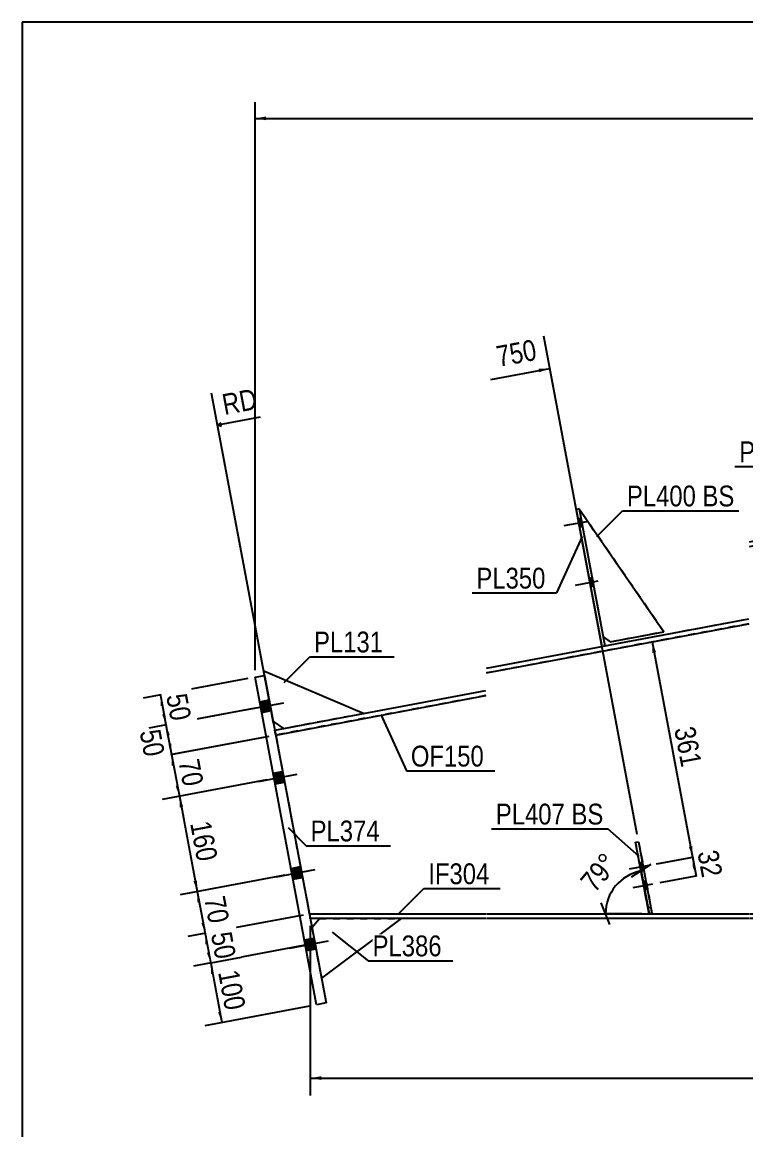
# Model space of a CAD drawing. Header units: millimetres. Extents: x -250 to 153, y -154 to 123.
# Drawn here: x -247.3 to -147.7, y -28.9 to 123.5 of the extents above; entities that cross this region are included whole.
import ezdxf

# ---------------------------------------------------------------- set-up
doc = ezdxf.new("R2010")
doc.units = ezdxf.units.MM
doc.linetypes.add('DXK_LINE_DOT1', pattern=[1.8814, 0.9407, -0.9407])
doc.linetypes.add('DXK_LINE_DOT2', pattern=[3.9198, 1.9599, -1.9599])
doc.styles.add('Arial Narrow', font='ARIALN.TTF', dxfattribs={"height": 0.2})

# ---------------------------------------------------------------- blocks, each defined once
blk = doc.blocks.new('Unknown-627307936-1210')
at = {"color": 5, "linetype": 'Continuous'}
for p, q in [((152.73, 123.46), (-247.27, 123.46)), ((-247.27, 123.46), (-247.27, -153.54))]:
    blk.add_line(p, q, dxfattribs=at)
blk = doc.blocks.new('Part-627307936-1544 - 1231')
at = {"color": 2, "linetype": 'Continuous'}
for p, q in [((-207.63, 0.17), (-207.63, 0.83)), ((-207.63, 0.83), (-183.47, 0.83)), ((-183.47, 0.17), (-207.63, 0.17)), ((-183.37, 0.83), (-161.03, 0.83)), ((-147.32, 0.17), (-183.37, 0.17)), ((-160.95, 0.83), (-147.32, 0.83)), ((-147.22, 0.83), (-121.62, 0.83)), ((-90.62, 0.17), (-147.22, 0.17)), ((-121.54, 0.83), (-90.62, 0.83)), ((-90.52, 0.83), (-75.12, 0.83)), ((-75.12, 0.17), (-90.52, 0.17))]:
    blk.add_line(p, q, dxfattribs=at)
at = {"color": 7, "linetype": 'DXK_LINE_DOT1'}
for p, q in [((-207.63, 0.17), (-207.63, 0.17)), ((-207.63, 0.17), (-207.63, 0.17)), ((-75.12, 0.83), (-75.12, 0.17))]:
    blk.add_line(p, q, dxfattribs=at)
blk = doc.blocks.new('Bolt-627307936-1238 - 1231')
at = {"linetype": 'Continuous'}
for points in [[(-161.72, 6.76), (-161.93, 7.9), (-162.34, 7.83), (-162.13, 6.68)], [(-161.23, 4.17), (-161.45, 5.32), (-161.86, 5.24), (-161.64, 4.1)]]:
    blk.add_hatch(color=3, dxfattribs=at).paths.add_polyline_path(points)
at = {"color": 3, "linetype": 'Continuous'}
for p, q in [((-161.93, 7.9), (-162.34, 7.83)), ((-161.05, 7.48), (-163.75, 6.97)), ((-161.72, 6.76), (-162.13, 6.68)), ((-160.56, 4.89), (-163.26, 4.38)), ((-161.45, 5.32), (-161.86, 5.24)), ((-161.23, 4.17), (-161.64, 4.1))]:
    blk.add_line(p, q, dxfattribs=at)
blk = doc.blocks.new('Bolt-627307936-1242 - 1231')
at = {"linetype": 'Continuous'}
for points in [[(-214.59, 29.99), (-214.31, 28.52), (-213, 28.76), (-213.28, 30.24)], [(-214.59, 29.99), (-214.31, 28.52), (-213, 28.76), (-213.28, 30.24)], [(-212.74, 20.16), (-212.47, 18.69), (-211.16, 18.93), (-211.43, 20.41)], [(-212.74, 20.16), (-212.47, 18.69), (-211.16, 18.93), (-211.43, 20.41)], [(-210.28, 7.06), (-210.01, 5.58), (-208.7, 5.83), (-208.97, 7.3)], [(-210.28, 7.06), (-210.01, 5.58), (-208.7, 5.83), (-208.97, 7.3)], [(-208.44, -2.77), (-208.16, -4.24), (-206.85, -4), (-207.13, -2.52)], [(-208.44, -2.77), (-208.16, -4.24), (-206.85, -4), (-207.13, -2.52)]]:
    blk.add_hatch(color=3, dxfattribs=at).paths.add_polyline_path(points)
at = {"color": 3, "linetype": 'Continuous'}
for p, q in [((-216.58, 28.85), (-211.26, 29.85)), ((-216.58, 28.85), (-211.26, 29.85)), ((-214.59, 29.99), (-213.28, 30.24)), ((-214.59, 29.99), (-213.28, 30.24)), ((-214.31, 28.52), (-213, 28.76)), ((-214.31, 28.52), (-213, 28.76)), ((-214.73, 19.02), (-209.41, 20.02)), ((-214.73, 19.02), (-209.41, 20.02)), ((-212.74, 20.16), (-211.43, 20.41)), ((-212.74, 20.16), (-211.43, 20.41)), ((-212.47, 18.69), (-211.16, 18.93)), ((-212.47, 18.69), (-211.16, 18.93)), ((-212.27, 5.92), (-206.95, 6.92)), ((-212.27, 5.92), (-206.95, 6.92)), ((-210.28, 7.06), (-208.97, 7.3)), ((-210.28, 7.06), (-208.97, 7.3)), ((-210.01, 5.58), (-208.7, 5.83)), ((-210.01, 5.58), (-208.7, 5.83)), ((-210.43, -3.91), (-205.1, -2.91)), ((-210.43, -3.91), (-205.1, -2.91)), ((-208.44, -2.77), (-207.13, -2.52)), ((-208.44, -2.77), (-207.13, -2.52)), ((-208.16, -4.24), (-206.85, -4)), ((-208.16, -4.24), (-206.85, -4))]:
    blk.add_line(p, q, dxfattribs=at)
blk = doc.blocks.new('Part-627307936-1581 - 1231')
at = {"color": 2, "linetype": 'Continuous'}
for p, q in [((-170.64, 56.51), (-171.05, 56.43)), ((-171.05, 56.43), (-167.51, 37.6)), ((-170.64, 56.51), (-167.1, 37.67)), ((-167.51, 37.6), (-167.1, 37.67))]:
    blk.add_line(p, q, dxfattribs=at)
blk = doc.blocks.new('Part-627307936-1500 - 1231')
at = {"color": 7, "linetype": 'DXK_LINE_DOT1'}
for p, q in [((-41.79, 71.55), (-90.52, 62.4)), ((-90.62, 61.95), (-147.22, 51.32)), ((-147.32, 40.71), (-183.37, 33.94)), ((-183.47, 30.83), (-212.37, 25.4)), ((-212.37, 25.4), (-207.76, 0.83)), ((-207.63, 0.83), (-183.47, 0.83)), ((-183.37, 0.83), (-147.32, 0.83)), ((-147.22, 0.83), (-90.62, 0.83)), ((-90.52, 0.83), (-41.79, 0.83))]:
    blk.add_line(p, q, dxfattribs=at)
at = {"color": 2, "linetype": 'Continuous'}
for p, q in [((-41.79, 0.83), (-41.79, 71.55)), ((-207.76, 0.83), (-207.63, 0.83))]:
    blk.add_line(p, q, dxfattribs=at)
blk = doc.blocks.new('Bolt-627307936-1249 - 1231')
at = {"color": 3, "linetype": 'DXK_LINE_DOT2'}
for p, q in [((-161.93, 7.9), (-162.34, 7.83)), ((-161.05, 7.48), (-163.75, 6.97)), ((-161.72, 6.76), (-162.13, 6.68)), ((-160.56, 4.89), (-163.26, 4.38)), ((-161.45, 5.32), (-161.86, 5.24)), ((-161.23, 4.17), (-161.64, 4.1))]:
    blk.add_line(p, q, dxfattribs=at)
blk = doc.blocks.new('Bolt-627307936-1250 - 1231')
at = {"linetype": 'Continuous'}
for points in [[(-170.18, 54.05), (-170.39, 55.2), (-170.8, 55.12), (-170.58, 53.98)], [(-170.18, 54.05), (-170.39, 55.2), (-170.8, 55.12), (-170.58, 53.98)], [(-170.18, 54.05), (-170.39, 55.2), (-170.8, 55.12), (-170.58, 53.98)], [(-168.64, 45.86), (-168.85, 47.01), (-169.26, 46.93), (-169.05, 45.79)], [(-168.64, 45.86), (-168.85, 47.01), (-169.26, 46.93), (-169.05, 45.79)], [(-168.64, 45.86), (-168.85, 47.01), (-169.26, 46.93), (-169.05, 45.79)]]:
    blk.add_hatch(color=3, dxfattribs=at).paths.add_polyline_path(points)
at = {"color": 3, "linetype": 'Continuous'}
for p, q in [((-170.39, 55.2), (-170.8, 55.12)), ((-170.39, 55.2), (-170.8, 55.12)), ((-170.39, 55.2), (-170.8, 55.12)), ((-169.63, 54.75), (-172.74, 54.17)), ((-169.63, 54.75), (-172.74, 54.17)), ((-169.63, 54.75), (-172.74, 54.17)), ((-170.18, 54.05), (-170.58, 53.98)), ((-170.18, 54.05), (-170.58, 53.98)), ((-170.18, 54.05), (-170.58, 53.98)), ((-168.09, 46.56), (-171.2, 45.98)), ((-168.09, 46.56), (-171.2, 45.98)), ((-168.09, 46.56), (-171.2, 45.98)), ((-168.85, 47.01), (-169.26, 46.93)), ((-168.85, 47.01), (-169.26, 46.93)), ((-168.85, 47.01), (-169.26, 46.93)), ((-168.64, 45.86), (-169.05, 45.79)), ((-168.64, 45.86), (-169.05, 45.79)), ((-168.64, 45.86), (-169.05, 45.79))]:
    blk.add_line(p, q, dxfattribs=at)
blk = doc.blocks.new('Part-627307936-1326 - 1231')
at = {"color": 7, "linetype": 'DXK_LINE_DOT1'}
for p, q in [((-170.64, 56.51), (-167.33, 38.9)), ((-158.99, 39.62), (-170.64, 56.51)), ((-166.36, 38.24), (-158.99, 39.62)), ((-167.33, 38.9), (-166.36, 38.24))]:
    blk.add_line(p, q, dxfattribs=at)
blk = doc.blocks.new('Part-627307936-1419 - 1231')
at = {"color": 2, "linetype": 'Continuous'}
for p, q in [((-162.87, 10.65), (-162.46, 10.72)), ((-162.46, 10.72), (-160.62, 0.9)), ((-161.03, 0.82), (-162.87, 10.65)), ((-160.62, 0.9), (-161.03, 0.82))]:
    blk.add_line(p, q, dxfattribs=at)
at = {"color": 7, "linetype": 'DXK_LINE_DOT1'}
blk.add_line((-161.18, 1.64), (-160.77, 1.72), dxfattribs=at)
blk = doc.blocks.new('Part-627307936-1586 - 1231')
at = {"color": 2, "linetype": 'Continuous'}
for p, q in [((-170.64, 56.51), (-158.99, 39.62)), ((-166.36, 38.24), (-158.99, 39.62)), ((-167.33, 38.9), (-166.36, 38.24))]:
    blk.add_line(p, q, dxfattribs=at)
blk = doc.blocks.new('Part-627307936-1591 - 1231')
at = {"color": 7, "linetype": 'DXK_LINE_DOT1'}
for p, q in [((-162.87, 10.65), (-162.46, 10.72)), ((-162.46, 10.72), (-160.62, 0.9)), ((-161.03, 0.82), (-162.87, 10.65)), ((-160.62, 0.9), (-161.03, 0.82))]:
    blk.add_line(p, q, dxfattribs=at)
blk = doc.blocks.new('Part-627307936-1522 - 1231')
at = {"color": 7, "linetype": 'DXK_LINE_DOT1'}
for p, q in [((-41.91, 72.2), (-74.66, 66.05)), ((-110.81, 58.84), (-110.4, 58.91)), ((-147.22, 52), (-130.95, 55.05)), ((-167.51, 37.6), (-147.32, 41.39)), ((-212.37, 25.4), (-212.49, 26.06))]:
    blk.add_line(p, q, dxfattribs=at)
at = {"color": 2, "linetype": 'Continuous'}
for p, q in [((-41.91, 72.2), (-74.25, 66.13)), ((-41.91, 72.2), (-41.79, 71.55)), ((-90.52, 62.4), (-41.79, 71.55)), ((-90.52, 63.07), (-74.66, 66.05)), ((-110.4, 58.91), (-90.62, 62.63)), ((-147.22, 51.32), (-90.62, 61.95)), ((-130.95, 55.05), (-110.81, 58.84)), ((-147.22, 52), (-131.36, 54.98)), ((-167.1, 37.67), (-147.32, 41.39)), ((-183.37, 33.94), (-147.32, 40.71)), ((-183.37, 34.62), (-167.51, 37.6)), ((-212.49, 26.06), (-183.47, 31.51)), ((-212.37, 25.4), (-183.47, 30.83))]:
    blk.add_line(p, q, dxfattribs=at)
blk = doc.blocks.new('Part-627307936-1659 - 1231')
at = {"color": 2, "linetype": 'Continuous'}
for p, q in [((-215.22, 33.35), (-213.91, 33.59)), ((-213.91, 33.59), (-205.45, -11.45)), ((-206.76, -11.7), (-215.22, 33.35)), ((-205.45, -11.45), (-206.76, -11.7))]:
    blk.add_line(p, q, dxfattribs=at)
blk = doc.blocks.new('Part-627307936-1681 - 1231')
at = {"color": 2, "linetype": 'Continuous'}
for p, q in [((-213.91, 33.59), (-214.03, 34.25)), ((-214.03, 34.25), (-200.21, 28.37)), ((-211.27, 26.29), (-212.72, 27.29))]:
    blk.add_line(p, q, dxfattribs=at)
at = {"color": 7, "linetype": 'DXK_LINE_DOT1'}
for p, q in [((-212.72, 27.29), (-213.91, 33.59)), ((-200.21, 28.37), (-211.27, 26.29))]:
    blk.add_line(p, q, dxfattribs=at)
blk = doc.blocks.new('Part-627307936-1703 - 1231')
at = {"color": 2, "linetype": 'Continuous'}
for p, q in [((-207.4, -1.06), (-206.38, 0.17)), ((-195.13, 0.17), (-206.09, -8.02))]:
    blk.add_line(p, q, dxfattribs=at)
at = {"color": 7, "linetype": 'DXK_LINE_DOT1'}
for p, q in [((-206.38, 0.17), (-195.13, 0.17)), ((-207.4, -1.06), (-206.09, -8.02))]:
    blk.add_line(p, q, dxfattribs=at)
blk = doc.blocks.new('StraightDimension-627307936-1978 - 1231')
at = {"linetype": 'Continuous'}
blk.add_hatch(color=7, dxfattribs=at).paths.add_polyline_path([(-176.21, 75.8), (-174.69, 75.83), (-176.12, 75.3)])
at = {"color": 7, "linetype": 'Continuous'}
for p, q in [((-162.65, 11.71), (-175.52, 80.25)), ((-182.78, 74.31), (-174.69, 75.83))]:
    blk.add_line(p, q, dxfattribs=at)
at = {"color": 0, "linetype": 'Continuous'}
blk.add_wipeout([(-214.06, 69.81), (-214.84, 73.93), (-220.68, 72.84), (-219.91, 68.71)], dxfattribs=at)
at = {"color": 7, "linetype": 'Continuous'}
for p, q in [((-212.68, 27.04), (-221.2, 72.43)), ((-214.54, 69.11), (-220.37, 68.01)), ((-219.93, 68.35), (-220.37, 68.01)), ((-219.84, 67.86), (-220.37, 68.01))]:
    blk.add_line(p, q, dxfattribs=at)
at = {"color": 3, "linetype": 'Continuous', "style": 'Arial Narrow'}
blk.add_text('RD', height=2.863, rotation=10.6341, dxfattribs=at).set_placement((-219.43, 69.41))
at = {"color": 0}
blk.add_wipeout([(-175.62, 76.57), (-176.39, 80.7), (-182.96, 79.46), (-182.19, 75.33)], dxfattribs=at)
at = {"color": 3, "style": 'Arial Narrow'}
blk.add_text('750', height=2.863, rotation=10.6341, dxfattribs=at).set_placement((-181.71, 76.03))
blk = doc.blocks.new('StraightDimension-627307936-1879 - 1231')
at = {"linetype": 'Continuous'}
for points in [[(-225.6, 15.46), (-225.63, 16.98), (-225.11, 15.55)], [(-223.2, 5.39), (-223.17, 3.87), (-223.69, 5.3)]]:
    blk.add_hatch(color=7, dxfattribs=at).paths.add_polyline_path(points)
at = {"color": 7, "linetype": 'Continuous'}
for p, q in [((-213.59, 19.24), (-227.99, 16.54)), ((-225.63, 16.98), (-223.17, 3.87)), ((-211.13, 6.14), (-225.53, 3.43))]:
    blk.add_line(p, q, dxfattribs=at)
at = {"color": 0}
blk.add_wipeout([(-223.64, 7.17), (-219.51, 7.94), (-220.74, 14.51), (-224.87, 13.74)], dxfattribs=at)
at = {"color": 3, "style": 'Arial Narrow'}
blk.add_text('160', height=2.863, rotation=-79.3661, dxfattribs=at).set_placement((-224.17, 13.26))
blk = doc.blocks.new('StraightDimension-627307936-2015 - 1231')
at = {"linetype": 'Continuous'}
blk.add_hatch(color=7, dxfattribs=at).paths.add_polyline_path([(-213.72, 109.97), (-215.22, 110.22), (-213.72, 110.47)])
at = {"color": 7, "linetype": 'Continuous'}
for p, q in [((-215.22, 34.35), (-215.22, 112.47)), ((-215.22, 110.22), (133.91, 110.22))]:
    blk.add_line(p, q, dxfattribs=at)
blk = doc.blocks.new('StraightDimension-627307936-1887 - 1231')
at = {"linetype": 'Continuous'}
for points in [[(-223.14, 2.35), (-223.17, 3.87), (-222.65, 2.45)], [(-222.12, -0.36), (-222.09, -1.88), (-222.61, -0.45)]]:
    blk.add_hatch(color=7, dxfattribs=at).paths.add_polyline_path(points)
at = {"color": 7, "linetype": 'Continuous'}
for p, q in [((-211.13, 6.14), (-225.53, 3.43)), ((-223.17, 3.87), (-222.09, -1.88)), ((-208.62, 0.65), (-224.45, -2.32))]:
    blk.add_line(p, q, dxfattribs=at)
at = {"color": 0}
blk.add_wipeout([(-222.03, -1.36), (-217.91, -0.59), (-218.8, 4.19), (-222.93, 3.41)], dxfattribs=at)
at = {"color": 3, "style": 'Arial Narrow'}
blk.add_text('70', height=2.863, rotation=-79.3661, dxfattribs=at).set_placement((-222.23, 2.93))
blk = doc.blocks.new('StraightDimension-627307936-1896 - 1231')
at = {"linetype": 'Continuous'}
for points in [[(-222.06, -3.4), (-222.09, -1.88), (-221.57, -3.31)], [(-221.35, -4.43), (-221.32, -5.95), (-221.85, -4.53)]]:
    blk.add_hatch(color=7, dxfattribs=at).paths.add_polyline_path(points)
at = {"color": 7, "linetype": 'Continuous'}
for p, q in [((-208.62, 0.65), (-224.45, -2.32)), ((-222.09, -1.88), (-221.32, -5.95)), ((-207.85, -3.42), (-223.68, -6.4))]:
    blk.add_line(p, q, dxfattribs=at)
at = {"color": 0}
blk.add_wipeout([(-221.11, -6.28), (-216.98, -5.5), (-217.88, -0.73), (-222.01, -1.5)], dxfattribs=at)
at = {"color": 3, "style": 'Arial Narrow'}
blk.add_text('50', height=2.863, rotation=-79.3661, dxfattribs=at).set_placement((-221.31, -1.98))
blk = doc.blocks.new('StraightDimension-627307936-1904 - 1231')
at = {"linetype": 'Continuous'}
for points in [[(-221.29, -7.47), (-221.32, -5.95), (-220.8, -7.38)], [(-219.82, -12.62), (-219.79, -14.14), (-220.31, -12.72)]]:
    blk.add_hatch(color=7, dxfattribs=at).paths.add_polyline_path(points)
at = {"color": 7, "linetype": 'Continuous'}
for p, q in [((-207.85, -3.42), (-223.68, -6.4)), ((-221.32, -5.95), (-219.79, -14.14)), ((-207.74, -11.88), (-222.14, -14.59))]:
    blk.add_line(p, q, dxfattribs=at)
at = {"color": 0}
blk.add_wipeout([(-219.79, -13.31), (-215.66, -12.53), (-216.9, -5.96), (-221.02, -6.74)], dxfattribs=at)
at = {"color": 3, "style": 'Arial Narrow'}
blk.add_text('100', height=2.863, rotation=-79.3661, dxfattribs=at).set_placement((-220.32, -7.22))
blk = doc.blocks.new('StraightDimension-627307936-1914 - 1231')
at = {"linetype": 'Continuous'}
for points in [[(-226.68, 21.19), (-226.71, 22.71), (-226.18, 21.28)], [(-225.66, 18.5), (-225.63, 16.98), (-226.15, 18.41)]]:
    blk.add_hatch(color=7, dxfattribs=at).paths.add_polyline_path(points)
at = {"color": 7, "linetype": 'Continuous'}
for p, q in [((-213.35, 25.22), (-229.07, 22.27)), ((-226.71, 22.71), (-225.63, 16.98)), ((-213.59, 19.24), (-227.99, 16.54))]:
    blk.add_line(p, q, dxfattribs=at)
at = {"color": 0}
blk.add_wipeout([(-225.57, 17.49), (-221.45, 18.26), (-222.34, 23.03), (-226.47, 22.26)], dxfattribs=at)
at = {"color": 3, "style": 'Arial Narrow'}
blk.add_text('70', height=2.863, rotation=-79.3661, dxfattribs=at).set_placement((-225.77, 21.78))
blk = doc.blocks.new('StraightDimension-627307936-1925 - 1231')
at = {"linetype": 'Continuous'}
for points in [[(-227.44, 25.29), (-227.48, 26.81), (-226.95, 25.38)], [(-226.74, 24.23), (-226.71, 22.71), (-227.23, 24.14)]]:
    blk.add_hatch(color=7, dxfattribs=at).paths.add_polyline_path(points)
at = {"color": 7, "linetype": 'Continuous'}
for p, q in [((-215.43, 29.07), (-229.69, 26.39)), ((-227.48, 26.81), (-226.71, 22.71)), ((-213.35, 25.22), (-228.92, 22.3))]:
    blk.add_line(p, q, dxfattribs=at)
at = {"color": 0}
blk.add_wipeout([(-230.92, 21.57), (-226.79, 22.34), (-227.69, 27.12), (-231.81, 26.34)], dxfattribs=at)
at = {"color": 3, "style": 'Arial Narrow'}
blk.add_text('50', height=2.863, rotation=-79.3661, dxfattribs=at).set_placement((-231.11, 25.86))
blk = doc.blocks.new('StraightDimension-627307936-1936 - 1231')
at = {"linetype": 'Continuous'}
for points in [[(-228.21, 29.38), (-228.24, 30.9), (-227.72, 29.47)], [(-227.51, 28.33), (-227.48, 26.81), (-228, 28.23)]]:
    blk.add_hatch(color=7, dxfattribs=at).paths.add_polyline_path(points)
at = {"color": 7, "linetype": 'Continuous'}
for p, q in [((-216.2, 33.16), (-230.6, 30.46)), ((-228.24, 30.9), (-227.48, 26.81)), ((-215.43, 29.07), (-229.83, 26.36))]:
    blk.add_line(p, q, dxfattribs=at)
at = {"color": 0}
blk.add_wipeout([(-227.26, 26.5), (-223.14, 27.27), (-224.03, 32.04), (-228.16, 31.27)], dxfattribs=at)
at = {"color": 3, "style": 'Arial Narrow'}
blk.add_text('50', height=2.863, rotation=-79.3661, dxfattribs=at).set_placement((-227.46, 30.79))
blk = doc.blocks.new('StraightDimension-627307936-2029 - 1231')
at = {"linetype": 'Continuous'}
for points in [[(-160.55, 36.7), (-160.59, 38.22), (-160.06, 36.79)], [(-155.06, 10.13), (-155.03, 8.61), (-155.55, 10.04)]]:
    blk.add_hatch(color=7, dxfattribs=at).paths.add_polyline_path(points)
at = {"color": 7, "linetype": 'Continuous'}
for p, q in [((-160.59, 38.22), (-155.03, 8.61)), ((-159.91, 38.34), (-158.37, 38.63)), ((-159.99, 7.68), (-152.81, 9.03))]:
    blk.add_line(p, q, dxfattribs=at)
at = {"color": 0}
blk.add_wipeout([(-157.04, 20.16), (-152.91, 20.93), (-154.15, 27.5), (-158.27, 26.73)], dxfattribs=at)
at = {"color": 3, "style": 'Arial Narrow'}
blk.add_text('361', height=2.863, rotation=-79.3661, dxfattribs=at).set_placement((-157.57, 26.25))
blk = doc.blocks.new('StraightDimension-627307936-2147 - 1231')
at = {"linetype": 'Continuous'}
for points in [[(-206.13, -22.03), (-207.63, -21.78), (-206.13, -21.53)], [(-76.62, -21.53), (-75.12, -21.78), (-76.62, -22.03)]]:
    blk.add_hatch(color=7, dxfattribs=at).paths.add_polyline_path(points)
at = {"color": 7, "linetype": 'Continuous'}
for p, q in [((-207.63, -0.83), (-207.63, -24.18)), ((-75.12, -1.83), (-75.12, -24.18)), ((-207.63, -21.78), (-75.12, -21.78))]:
    blk.add_line(p, q, dxfattribs=at)
at = {"color": 0}
blk.add_wipeout([(-137.12, -21.63), (-137.12, -17.43), (-145.63, -17.43), (-145.63, -21.63)], dxfattribs=at)
at = {"color": 3, "style": 'Arial Narrow'}
blk.add_text('2492', height=2.863, dxfattribs=at).set_placement((-145.03, -21.03))
blk = doc.blocks.new('StraightDimension-627307936-2832 - 1231')
at = {"linetype": 'Continuous'}
for points in [[(-154.99, 7.09), (-155.02, 8.61), (-154.5, 7.18)], [(-154.57, 7.54), (-154.54, 6.02), (-155.06, 7.45)]]:
    blk.add_hatch(color=7, dxfattribs=at).paths.add_polyline_path(points)
at = {"color": 7, "linetype": 'Continuous'}
for p, q in [((-159.96, 7.68), (-152.81, 9.02)), ((-155.02, 8.61), (-154.54, 6.02)), ((-159.48, 5.1), (-152.33, 6.44))]:
    blk.add_line(p, q, dxfattribs=at)
at = {"color": 0}
blk.add_wipeout([(-154.19, 4.96), (-150.06, 5.73), (-150.95, 10.5), (-155.08, 9.73)], dxfattribs=at)
at = {"color": 3, "style": 'Arial Narrow'}
blk.add_text('32', height=2.863, rotation=-79.3661, dxfattribs=at).set_placement((-154.38, 9.25))
blk = doc.blocks.new('StraightDimension-627307936-3053 - 1231')
at = {"linetype": 'Continuous'}
for points in [[(-154.99, 7.09), (-155.03, 8.61), (-154.5, 7.18)], [(-154.57, 7.54), (-154.54, 6.02), (-155.06, 7.45)]]:
    blk.add_hatch(color=7, dxfattribs=at).paths.add_polyline_path(points)
at = {"color": 7, "linetype": 'Continuous'}
for p, q in [((-159.99, 7.68), (-152.81, 9.03)), ((-155.03, 8.61), (-154.54, 6.02)), ((-159.48, 5.1), (-152.33, 6.44))]:
    blk.add_line(p, q, dxfattribs=at)
at = {"color": 0}
blk.add_wipeout([(-154.19, 4.96), (-150.06, 5.73), (-150.95, 10.51), (-155.08, 9.73)], dxfattribs=at)
at = {"color": 3, "style": 'Arial Narrow'}
blk.add_text('32', height=2.863, rotation=-79.3661, dxfattribs=at).set_placement((-154.38, 9.25))
blk = doc.blocks.new('AngleDimension-627307936-4917 - 1231')
at = {"color": 1, "linetype": 'Continuous'}
for p, q in [((-160.77, 7.58), (-163.5, 5.85)), ((-162.13, 6.71), (-161.03, 0.83)), ((-166.41, -0.67), (-167.61, 2.33)), ((-162.03, 0.83), (-167.01, 0.83)), ((-167.01, 0.83), (-161.03, 0.83))]:
    blk.add_line(p, q, dxfattribs=at)
blk.add_arc((-161.03, 0.83), 5.98, 100.6362, 180, dxfattribs=at)
at = {"color": 0}
blk.add_wipeout([(-164.26, 7.71), (-167.49, 10.39), (-171.62, 5.42), (-168.39, 2.74)], dxfattribs=at)
at = {"color": 136, "style": 'Arial Narrow'}
blk.add_text('79°', height=2.863, rotation=50.3172, dxfattribs=at).set_placement((-168.47, 3.59))
blk = doc.blocks.new('Mark-627307936-1518 - 1231')
at = {"color": 0}
blk.add_wipeout([(-183.74, 21.07), (-183.74, 24.07), (-193.79, 24.07), (-193.79, 21.07)], dxfattribs=at)
blk.add_wipeout([(-183.74, 21.07), (-183.74, 24.07), (-193.79, 24.07), (-193.79, 21.07)], dxfattribs=at)
at = {"color": 7, "linetype": 'Continuous'}
for p, q in [((-197.92, 28.21), (-194.39, 20.47)), ((-194.39, 20.47), (-182.24, 20.47))]:
    blk.add_line(p, q, dxfattribs=at)
at = {"color": 3, "style": 'Arial Narrow'}
blk.add_text('OF150', height=2.863, dxfattribs=at).set_placement((-193.79, 21.07))
blk = doc.blocks.new('Mark-627307936-1540 - 1231')
at = {"color": 0}
blk.add_wipeout([(-182.99, 4.89), (-182.99, 7.89), (-191.39, 7.89), (-191.39, 4.89)], dxfattribs=at)
blk.add_wipeout([(-182.99, 4.89), (-182.99, 7.89), (-191.39, 7.89), (-191.39, 4.89)], dxfattribs=at)
at = {"color": 7, "linetype": 'Continuous'}
for p, q in [((-195.53, 0.76), (-191.99, 4.29)), ((-191.99, 4.29), (-181.49, 4.29))]:
    blk.add_line(p, q, dxfattribs=at)
at = {"color": 3, "style": 'Arial Narrow'}
blk.add_text('IF304', height=2.863, dxfattribs=at).set_placement((-191.39, 4.89))
blk = doc.blocks.new('Mark-627307936-1577 - 1231')
at = {"color": 7, "linetype": 'Continuous'}
blk.add_line((-170.23, 52.69), (-173.76, 44.95), dxfattribs=at)
at = {"color": 0}
blk.add_wipeout([(-175.26, 45.55), (-175.26, 48.55), (-184.77, 48.55), (-184.77, 45.55)], dxfattribs=at)
blk.add_wipeout([(-175.26, 45.55), (-175.26, 48.55), (-184.77, 48.55), (-184.77, 45.55)], dxfattribs=at)
at = {"color": 7, "linetype": 'Continuous'}
blk.add_line((-185.37, 44.95), (-173.76, 44.95), dxfattribs=at)
at = {"color": 3, "style": 'Arial Narrow'}
blk.add_text('PL350', height=2.863, dxfattribs=at).set_placement((-184.77, 45.55))
blk = doc.blocks.new('Mark-627307936-1655 - 1231')
at = {"color": 0}
blk.add_wipeout([(-198.07, 10.78), (-198.07, 13.78), (-207.58, 13.78), (-207.58, 10.78)], dxfattribs=at)
blk.add_wipeout([(-198.07, 10.78), (-198.07, 13.78), (-207.58, 13.78), (-207.58, 10.78)], dxfattribs=at)
at = {"color": 7, "linetype": 'Continuous'}
for p, q in [((-210.69, 12.68), (-208.18, 10.18)), ((-208.18, 10.18), (-196.57, 10.18))]:
    blk.add_line(p, q, dxfattribs=at)
at = {"color": 3, "style": 'Arial Narrow'}
blk.add_text('PL374', height=2.863, dxfattribs=at).set_placement((-207.58, 10.78))
blk = doc.blocks.new('Mark-627307936-1572 - 1231')
at = {"color": 7, "linetype": 'Continuous'}
blk.add_line((-134.08, 70.07), (-137.62, 62.33), dxfattribs=at)
at = {"color": 0}
blk.add_wipeout([(-139.12, 62.93), (-139.12, 65.93), (-148.62, 65.93), (-148.62, 62.93)], dxfattribs=at)
blk.add_wipeout([(-139.12, 62.93), (-139.12, 65.93), (-148.62, 65.93), (-148.62, 62.93)], dxfattribs=at)
at = {"color": 7, "linetype": 'Continuous'}
blk.add_line((-149.22, 62.33), (-137.62, 62.33), dxfattribs=at)
at = {"color": 3, "style": 'Arial Narrow'}
blk.add_text('PL350', height=2.863, dxfattribs=at).set_placement((-148.62, 62.93))
blk = doc.blocks.new('Mark-627307936-1677 - 1231')
at = {"color": 0}
blk.add_wipeout([(-197.6, 36.77), (-197.6, 39.77), (-207.11, 39.77), (-207.11, 36.77)], dxfattribs=at)
blk.add_wipeout([(-197.6, 36.77), (-197.6, 39.77), (-207.11, 39.77), (-207.11, 36.77)], dxfattribs=at)
at = {"color": 7, "linetype": 'Continuous'}
for p, q in [((-211.24, 32.63), (-207.71, 36.17)), ((-207.71, 36.17), (-196.1, 36.17))]:
    blk.add_line(p, q, dxfattribs=at)
at = {"color": 3, "style": 'Arial Narrow'}
blk.add_text('PL131', height=2.863, dxfattribs=at).set_placement((-207.11, 36.77))
blk = doc.blocks.new('Mark-627307936-1699 - 1231')
at = {"color": 0}
blk.add_wipeout([(-189.54, -5.03), (-189.54, -2.03), (-199.05, -2.03), (-199.05, -5.03)], dxfattribs=at)
blk.add_wipeout([(-189.54, -5.03), (-189.54, -2.03), (-199.05, -2.03), (-199.05, -5.03)], dxfattribs=at)
at = {"color": 7, "linetype": 'Continuous'}
for p, q in [((-204.62, -1.7), (-199.65, -5.63)), ((-199.65, -5.63), (-188.04, -5.63))]:
    blk.add_line(p, q, dxfattribs=at)
at = {"color": 3, "style": 'Arial Narrow'}
blk.add_text('PL386', height=2.863, dxfattribs=at).set_placement((-199.05, -5.03))
blk = doc.blocks.new('MarkSet-627307936-2289 - 1231')
at = {"color": 0}
for points in [[(-172.59, 13.1), (-172.59, 16.1), (-182.1, 16.1), (-182.1, 13.1)], [(-167.31, 13.1), (-167.31, 16.1), (-171.69, 16.1), (-171.69, 13.1)]]:
    blk.add_wipeout(points, dxfattribs=at)
for points in [[(-172.59, 13.1), (-172.59, 16.1), (-182.1, 16.1), (-182.1, 13.1)], [(-167.31, 13.1), (-167.31, 16.1), (-171.69, 16.1), (-171.69, 13.1)]]:
    blk.add_wipeout(points, dxfattribs=at)
at = {"color": 7, "linetype": 'Continuous'}
for p in [(-182.7, 12.5), (-162.39, 8.71)]:
    blk.add_line(p, (-166.71, 12.5), dxfattribs=at)
at = {"color": 3, "style": 'Arial Narrow'}
for s, p in [('PL407', (-182.1, 13.1)), ('BS', (-171.69, 13.1))]:
    blk.add_text(s, height=2.863, dxfattribs=at).set_placement(p)
blk = doc.blocks.new('MarkSet-627307936-2400 - 1231')
at = {"color": 0}
for points in [[(-154.57, 56.85), (-154.57, 59.85), (-164.07, 59.85), (-164.07, 56.85)], [(-149.28, 56.85), (-149.28, 59.85), (-153.67, 59.85), (-153.67, 56.85)]]:
    blk.add_wipeout(points, dxfattribs=at)
for points in [[(-154.57, 56.85), (-154.57, 59.85), (-164.07, 59.85), (-164.07, 56.85)], [(-149.28, 56.85), (-149.28, 59.85), (-153.67, 59.85), (-153.67, 56.85)]]:
    blk.add_wipeout(points, dxfattribs=at)
at = {"color": 7, "linetype": 'Continuous'}
for p, q in [((-168.21, 52.71), (-164.67, 56.25)), ((-164.67, 56.25), (-148.68, 56.25))]:
    blk.add_line(p, q, dxfattribs=at)
at = {"color": 3, "style": 'Arial Narrow'}
for s, p in [('PL400', (-164.07, 56.85)), ('BS', (-153.67, 56.85))]:
    blk.add_text(s, height=2.863, dxfattribs=at).set_placement(p)

msp = doc.modelspace()

# ---------------------------------------------------------------- block references
for name in ['Unknown-627307936-1210', 'Part-627307936-1522 - 1231', 'Part-627307936-1500 - 1231', 'Part-627307936-1581 - 1231', 'Part-627307936-1326 - 1231', 'Part-627307936-1586 - 1231', 'Bolt-627307936-1250 - 1231', 'Part-627307936-1659 - 1231', 'Part-627307936-1681 - 1231', 'Bolt-627307936-1242 - 1231', 'Part-627307936-1419 - 1231', 'Part-627307936-1591 - 1231', 'Bolt-627307936-1238 - 1231', 'Bolt-627307936-1249 - 1231', 'Part-627307936-1544 - 1231', 'Part-627307936-1703 - 1231']:
    msp.add_blockref(name, (0, 0))

# ---------------------------------------------------------------- next in the draw order: block references
for name in ['StraightDimension-627307936-1978 - 1231', 'Mark-627307936-1540 - 1231']:
    msp.add_blockref(name, (0, 0))

# ---------------------------------------------------------------- next in the draw order: block references
for name in ['StraightDimension-627307936-2015 - 1231', 'Mark-627307936-1518 - 1231', 'StraightDimension-627307936-1879 - 1231']:
    msp.add_blockref(name, (0, 0))

# ---------------------------------------------------------------- next in the draw order: block references
for name in ['Mark-627307936-1572 - 1231', 'MarkSet-627307936-2400 - 1231', 'Mark-627307936-1577 - 1231', 'Mark-627307936-1677 - 1231', 'StraightDimension-627307936-2029 - 1231', 'StraightDimension-627307936-1914 - 1231', 'Mark-627307936-1655 - 1231', 'StraightDimension-627307936-1887 - 1231']:
    msp.add_blockref(name, (0, 0))

# ---------------------------------------------------------------- next in the draw order: block references
for name in ['StraightDimension-627307936-1925 - 1231', 'StraightDimension-627307936-2832 - 1231', 'StraightDimension-627307936-1896 - 1231']:
    msp.add_blockref(name, (0, 0))

# ---------------------------------------------------------------- next in the draw order: block references
for name in ['StraightDimension-627307936-1936 - 1231', 'StraightDimension-627307936-3053 - 1231', 'StraightDimension-627307936-1904 - 1231']:
    msp.add_blockref(name, (0, 0))

# ---------------------------------------------------------------- next in the draw order: block references
msp.add_blockref('StraightDimension-627307936-2147 - 1231', (0, 0))

# ---------------------------------------------------------------- next in the draw order: block references
for name in ['AngleDimension-627307936-4917 - 1231', 'Mark-627307936-1699 - 1231']:
    msp.add_blockref(name, (0, 0))

# ---------------------------------------------------------------- next in the draw order: block references
msp.add_blockref('MarkSet-627307936-2289 - 1231', (0, 0))

doc.saveas('drawing.dxf')
